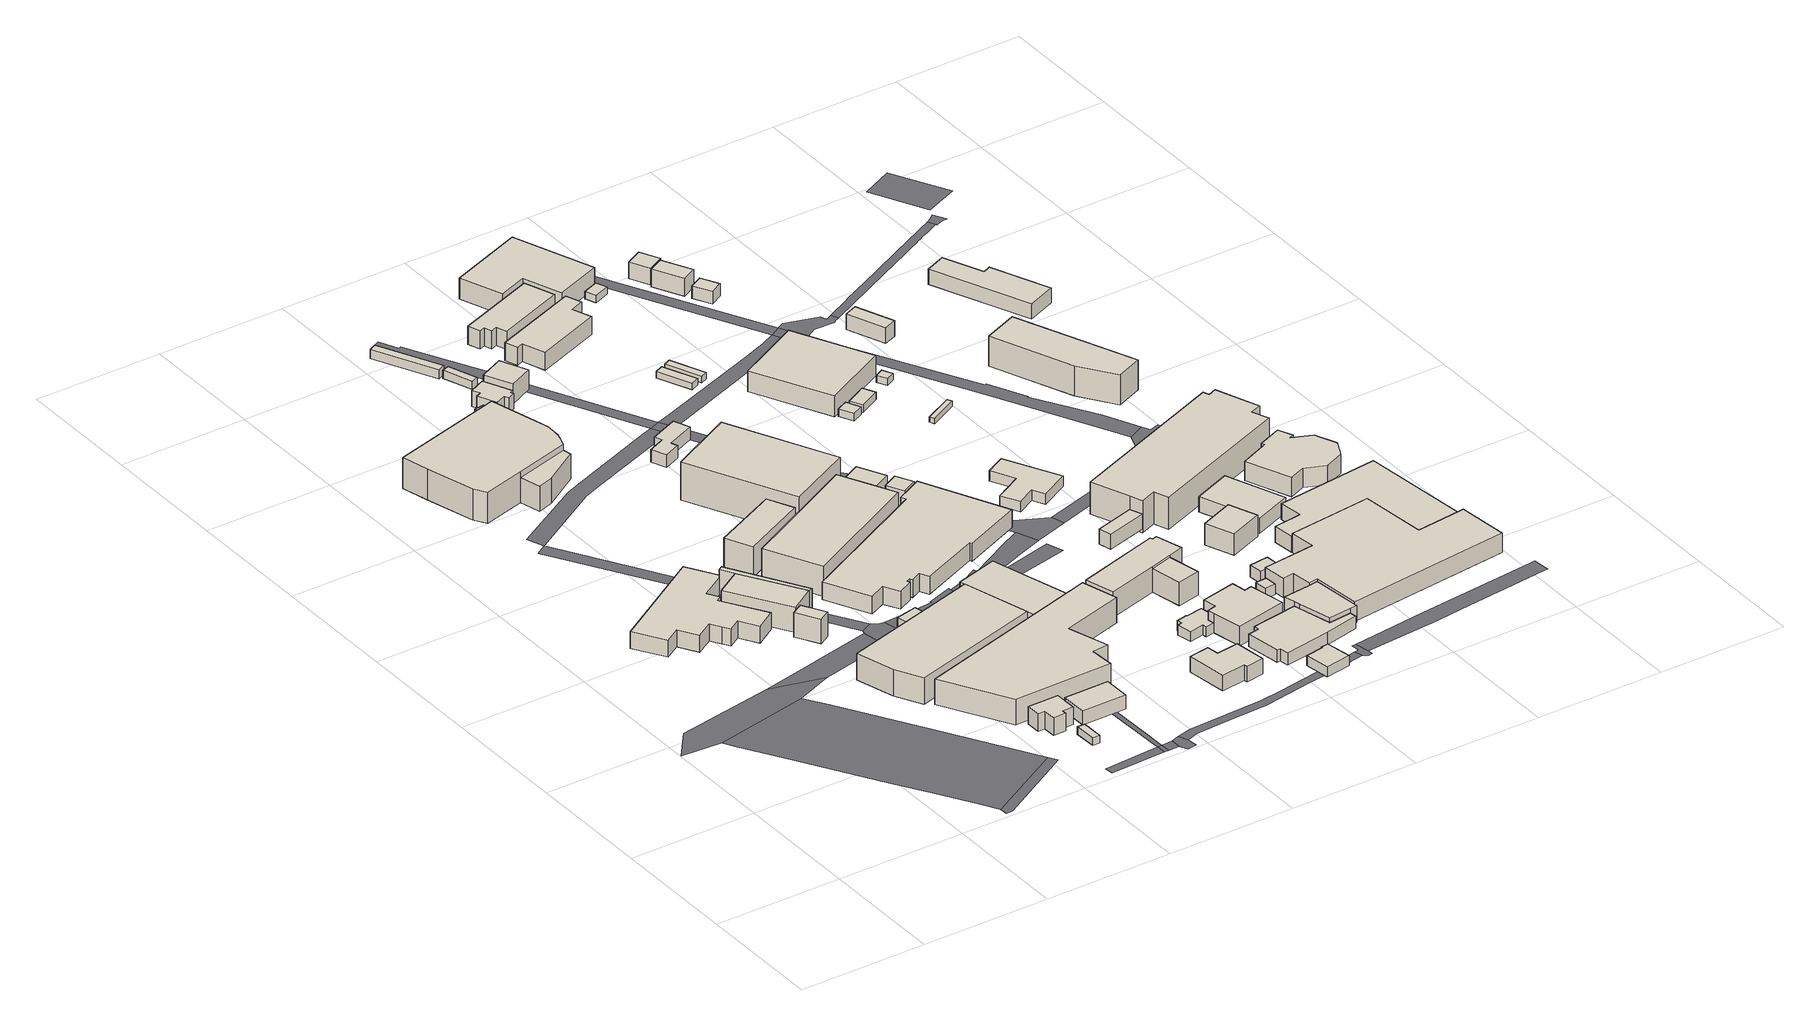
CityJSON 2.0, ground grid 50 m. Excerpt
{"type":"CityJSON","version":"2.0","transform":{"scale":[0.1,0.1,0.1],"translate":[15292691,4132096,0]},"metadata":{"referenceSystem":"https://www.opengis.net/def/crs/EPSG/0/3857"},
"CityObjects":{
"building1":{"type":"Building","attributes":{"measured_height":8.3,"year_of_construction":1961,"storeys_above_ground":1,"usage":"工場","river_flooding_risk":{"豊川水系豊川":{"depth":0.493,"duration":2.35,"adminType":"国","scale":"L2（想定最大規模）"}},"districts_and_zones_type":"準工業地域"},"geometry":[{"type":"Solid","lod":"1","boundaries":[[[[0,1,2,3,4,5,6,7,8,9,10,11,12,13,14,15]],[[0,15,16,17]],[[15,14,18,16]],[[14,13,19,18]],[[13,12,20,19]],[[12,11,21,20]],[[11,10,22,21]],[[10,9,23,22]],[[9,8,24,23]],[[8,7,25,24]],[[7,6,26,25]],[[6,5,27,26]],[[5,4,28,27]],[[4,3,29,28]],[[3,2,30,29]],[[2,1,31,30]],[[1,0,17,31]],[[17,16,18,19,20,21,22,23,24,25,26,27,28,29,30,31]]]]}]},
"building2":{"type":"Building","attributes":{"measured_height":10.2,"storeys_above_ground":1,"usage":"工場","districts_and_zones_type":"準工業地域"},"geometry":[{"type":"Solid","lod":"1","boundaries":[[[[32,33,34,35]],[[32,35,36,37]],[[35,34,38,36]],[[34,33,39,38]],[[33,32,37,39]],[[37,36,38,39]]]]}]},
"building3":{"type":"Building","attributes":{"measured_height":7.8,"year_of_construction":2007,"storeys_above_ground":2,"usage":"住宅","districts_and_zones_type":"準工業地域"},"geometry":[{"type":"Solid","lod":"1","boundaries":[[[[40,41,42,43,44,45,46,47]],[[40,47,48,49]],[[47,46,50,48]],[[46,45,51,50]],[[45,44,52,51]],[[44,43,53,52]],[[43,42,54,53]],[[42,41,55,54]],[[41,40,49,55]],[[49,48,50,51,52,53,54,55]]]]}]},
"building4":{"type":"Building","attributes":{"measured_height":10.3,"year_of_construction":1975,"storeys_above_ground":3,"usage":"工場","river_flooding_risk":{"豊川水系豊川":{"depth":0.535,"adminType":"国","scale":"L2（想定最大規模）"}},"districts_and_zones_type":"準工業地域"},"geometry":[{"type":"Solid","lod":"1","boundaries":[[[[56,57,58,59]],[[56,59,60,61]],[[59,58,62,60]],[[58,57,63,62]],[[57,56,61,63]],[[61,60,62,63]]]]}]},
"building5":{"type":"Building","attributes":{"measured_height":2.8,"storeys_above_ground":1,"usage":"住宅","districts_and_zones_type":"準工業地域"},"geometry":[{"type":"Solid","lod":"1","boundaries":[[[[64,65,66,67]],[[64,67,68,69]],[[67,66,70,68]],[[66,65,71,70]],[[65,64,69,71]],[[69,68,70,71]]]]}]},
"building6":{"type":"Building","attributes":{"measured_height":10.2,"river_flooding_risk":{"豊川水系豊川":{"depth":0.835,"duration":1.33,"adminType":"国","scale":"L2（想定最大規模）"}}},"geometry":[{"type":"Solid","lod":"1","boundaries":[[[[72,73,74,1,75]],[[72,75,76,77]],[[75,1,78,76]],[[1,74,79,78]],[[74,73,80,79]],[[73,72,77,80]],[[77,76,78,79,80]]]]}]},
"building7":{"type":"Building","attributes":{"measured_height":20.3,"year_of_construction":1986,"storeys_above_ground":4,"usage":"工場","river_flooding_risk":{"豊川水系豊川":{"depth":1.43,"duration":4.45,"adminType":"国","scale":"L2（想定最大規模）"}},"districts_and_zones_type":"準工業地域"},"geometry":[{"type":"Solid","lod":"1","boundaries":[[[[81,82,83,84,85,86,87,88,89,90,91,92]],[[81,92,93,94]],[[92,91,95,93]],[[91,90,96,95]],[[90,89,97,96]],[[89,88,98,97]],[[88,87,99,98]],[[87,86,100,99]],[[86,85,101,100]],[[85,84,102,101]],[[84,83,103,102]],[[83,82,104,103]],[[82,81,94,104]],[[94,93,95,96,97,98,99,100,101,102,103,104]]]]}]},
"building8":{"type":"Building","attributes":{"measured_height":10.6,"year_of_construction":1974,"storeys_above_ground":1,"usage":"工場","districts_and_zones_type":"準工業地域"},"geometry":[{"type":"Solid","lod":"1","boundaries":[[[[105,106,107,108,109]],[[105,109,110,111]],[[109,108,112,110]],[[108,107,113,112]],[[107,106,114,113]],[[106,105,111,114]],[[111,110,112,113,114]]]]}]},
"building9":{"type":"Building","attributes":{"measured_height":10.1,"storeys_above_ground":1,"usage":"工場","river_flooding_risk":{"豊川水系豊川":{"depth":1.52,"duration":4.45,"adminType":"国","scale":"L2（想定最大規模）"}},"districts_and_zones_type":"準工業地域"},"geometry":[{"type":"Solid","lod":"1","boundaries":[[[[115,116,117,118,119]],[[115,119,120,121]],[[119,118,122,120]],[[118,117,123,122]],[[117,116,124,123]],[[116,115,121,124]],[[121,120,122,123,124]]]]}]},
"building10":{"type":"Building","attributes":{"measured_height":7.3},"geometry":[{"type":"Solid","lod":"1","boundaries":[[[[125,126,127,128]],[[125,128,129,130]],[[128,127,131,129]],[[127,126,132,131]],[[126,125,130,132]],[[130,129,131,132]]]]}]},
"building11":{"type":"Building","attributes":{"measured_height":10.1,"year_of_construction":1974,"storeys_above_ground":1,"usage":"工場","districts_and_zones_type":"準工業地域"},"geometry":[{"type":"Solid","lod":"1","boundaries":[[[[133,134,135,136,137,138,139,140]],[[133,140,141,142]],[[140,139,143,141]],[[139,138,144,143]],[[138,137,145,144]],[[137,136,146,145]],[[136,135,147,146]],[[135,134,148,147]],[[134,133,142,148]],[[142,141,143,144,145,146,147,148]]]]}]},
"building12":{"type":"Building","attributes":{"measured_height":4.7,"storeys_above_ground":1,"usage":"工場","districts_and_zones_type":"準工業地域"},"geometry":[{"type":"Solid","lod":"1","boundaries":[[[[149,150,151,152]],[[149,152,153,154]],[[152,151,155,153]],[[151,150,156,155]],[[150,149,154,156]],[[154,153,155,156]]]]}]},
"building13":{"type":"Building","attributes":{"measured_height":12.9,"year_of_construction":1960,"storeys_above_ground":1,"usage":"工場","river_flooding_risk":{"豊川水系豊川":{"depth":1.03,"duration":2.51,"adminType":"国","scale":"L2（想定最大規模）"}},"districts_and_zones_type":"準工業地域"},"geometry":[{"type":"Solid","lod":"1","boundaries":[[[[157,158,159,160]],[[157,160,161,162]],[[160,159,163,161]],[[159,158,164,163]],[[158,157,162,164]],[[162,161,163,164]]]]}]},
"building14":{"type":"Building","attributes":{"measured_height":9.9,"storeys_above_ground":1,"usage":"工場","river_flooding_risk":{"豊川水系豊川":{"depth":1.45,"duration":4.76,"adminType":"国","scale":"L2（想定最大規模）"}},"districts_and_zones_type":"準工業地域"},"geometry":[{"type":"Solid","lod":"1","boundaries":[[[[165,81,92,166,167]],[[165,167,168,169]],[[167,166,170,168]],[[166,92,171,170]],[[92,81,172,171]],[[81,165,169,172]],[[169,168,170,171,172]]]]}]},
"building15":{"type":"Building","attributes":{"measured_height":13,"year_of_construction":1984,"storeys_above_ground":1,"usage":"工場","river_flooding_risk":{"豊川水系豊川":{"depth":0.855,"duration":2.37,"adminType":"国","scale":"L2（想定最大規模）"}},"districts_and_zones_type":"準工業地域"},"geometry":[{"type":"Solid","lod":"1","boundaries":[[[[173,174,175,176,177]],[[173,177,178,179]],[[177,176,180,178]],[[176,175,181,180]],[[175,174,182,181]],[[174,173,179,182]],[[179,178,180,181,182]]]]}]},
"building16":{"type":"Building","attributes":{"measured_height":7.1,"year_of_construction":1981,"storeys_above_ground":2,"usage":"住宅","river_flooding_risk":{"豊川水系豊川":{"depth":1.36,"duration":7.95,"adminType":"国","scale":"L2（想定最大規模）"}},"districts_and_zones_type":"準工業地域"},"geometry":[{"type":"Solid","lod":"1","boundaries":[[[[183,184,185,186,187,188,189,190,191,192]],[[183,192,193,194]],[[192,191,195,193]],[[191,190,196,195]],[[190,189,197,196]],[[189,188,198,197]],[[188,187,199,198]],[[187,186,200,199]],[[186,185,201,200]],[[185,184,202,201]],[[184,183,194,202]],[[194,193,195,196,197,198,199,200,201,202]]]]}]},
"building17":{"type":"Building","attributes":{"measured_height":9.7,"year_of_construction":1974,"storeys_above_ground":1,"usage":"工場","districts_and_zones_type":"準工業地域"},"geometry":[{"type":"Solid","lod":"1","boundaries":[[[[203,204,205,206]],[[203,206,207,208]],[[206,205,209,207]],[[205,204,210,209]],[[204,203,208,210]],[[208,207,209,210]]]]}]},
"building18":{"type":"Building","attributes":{"measured_height":3.7,"storeys_above_ground":1,"usage":"工場","river_flooding_risk":{"豊川水系豊川":{"depth":1.86,"duration":8.14,"adminType":"国","scale":"L2（想定最大規模）"}},"districts_and_zones_type":"準工業地域"},"geometry":[{"type":"Solid","lod":"1","boundaries":[[[[211,212,213,214]],[[211,214,215,216]],[[214,213,217,215]],[[213,212,218,217]],[[212,211,216,218]],[[216,215,217,218]]]]}]},
"building19":{"type":"Building","attributes":{"measured_height":3.3,"year_of_construction":1972,"storeys_above_ground":2,"usage":"工場","river_flooding_risk":{"豊川水系豊川":{"depth":1.56,"duration":7.95,"adminType":"国","scale":"L2（想定最大規模）"}},"districts_and_zones_type":"準工業地域"},"geometry":[{"type":"Solid","lod":"1","boundaries":[[[[219,220,221,222]],[[219,222,223,224]],[[222,221,225,223]],[[221,220,226,225]],[[220,219,224,226]],[[224,223,225,226]]]]}]},
"building20":{"type":"Building","attributes":{"measured_height":9.6,"year_of_construction":2001,"storeys_above_ground":3,"usage":"住宅","river_flooding_risk":{"豊川水系豊川":{"depth":1.26,"duration":4.68,"adminType":"国","scale":"L2（想定最大規模）"}},"districts_and_zones_type":"準工業地域"},"geometry":[{"type":"Solid","lod":"1","boundaries":[[[[227,228,229,230]],[[227,230,231,232]],[[230,229,233,231]],[[229,228,234,233]],[[228,227,232,234]],[[232,231,233,234]]]]}]},
"building21":{"type":"Building","attributes":{"measured_height":16.8,"year_of_construction":2004,"storeys_above_ground":2,"usage":"工場","river_flooding_risk":{"豊川水系豊川":{"depth":0.955,"duration":2.57,"adminType":"国","scale":"L2（想定最大規模）"}},"districts_and_zones_type":"準工業地域"},"geometry":[{"type":"Solid","lod":"1","boundaries":[[[[235,236,237,238]],[[235,238,239,240]],[[238,237,241,239]],[[237,236,242,241]],[[236,235,240,242]],[[240,239,241,242]]]]}]},
"building22":{"type":"Building","attributes":{"measured_height":9.9,"year_of_construction":1967,"storeys_above_ground":1,"usage":"工場","river_flooding_risk":{"豊川水系豊川":{"depth":0.638,"duration":1.57,"adminType":"国","scale":"L2（想定最大規模）"}},"districts_and_zones_type":"準工業地域"},"geometry":[{"type":"Solid","lod":"1","boundaries":[[[[243,244,245,246,247,248,249,250,251,252,253,254,255,256,257,258]],[[243,258,259,260]],[[258,257,261,259]],[[257,256,262,261]],[[256,255,263,262]],[[255,254,264,263]],[[254,253,265,264]],[[253,252,266,265]],[[252,251,267,266]],[[251,250,268,267]],[[250,249,269,268]],[[249,248,270,269]],[[248,247,271,270]],[[247,246,272,271]],[[246,245,273,272]],[[245,244,274,273]],[[244,243,260,274]],[[260,259,261,262,263,264,265,266,267,268,269,270,271,272,273,274]]]]}]},
"building23":{"type":"Building","attributes":{"measured_height":7},"geometry":[{"type":"Solid","lod":"1","boundaries":[[[[275,276,277,278,279,280,281,282]],[[275,282,283,284]],[[282,281,285,283]],[[281,280,286,285]],[[280,279,287,286]],[[279,278,288,287]],[[278,277,289,288]],[[277,276,290,289]],[[276,275,284,290]],[[284,283,285,286,287,288,289,290]]]]}]},
"building24":{"type":"Building","attributes":{"measured_height":6.1,"river_flooding_risk":{"豊川水系豊川":{"depth":1.75,"duration":4.24,"adminType":"国","scale":"L2（想定最大規模）"}}},"geometry":[{"type":"Solid","lod":"1","boundaries":[[[[291,292,293,294,295,296,297,298]],[[291,298,299,300]],[[298,297,301,299]],[[297,296,302,301]],[[296,295,303,302]],[[295,294,304,303]],[[294,293,305,304]],[[293,292,306,305]],[[292,291,300,306]],[[300,299,301,302,303,304,305,306]]]]}]},
"building25":{"type":"Building","attributes":{"measured_height":6},"geometry":[{"type":"Solid","lod":"1","boundaries":[[[[307,308,309,310,311,312,313,314,315,316,317,318,319]],[[307,319,320,321]],[[319,318,322,320]],[[318,317,323,322]],[[317,316,324,323]],[[316,315,325,324]],[[315,314,326,325]],[[314,313,327,326]],[[313,312,328,327]],[[312,311,329,328]],[[311,310,330,329]],[[310,309,331,330]],[[309,308,332,331]],[[308,307,321,332]],[[321,320,322,323,324,325,326,327,328,329,330,331,332]]]]}]},
"building26":{"type":"Building","attributes":{"measured_height":11.4,"storeys_above_ground":1,"usage":"工場","river_flooding_risk":{"豊川水系豊川":{"depth":1.06,"duration":3.34,"adminType":"国","scale":"L2（想定最大規模）"}},"districts_and_zones_type":"準工業地域"},"geometry":[{"type":"Solid","lod":"1","boundaries":[[[[333,334,335,336,337]],[[333,337,338,339]],[[337,336,340,338]],[[336,335,341,340]],[[335,334,342,341]],[[334,333,339,342]],[[339,338,340,341,342]]]]}]},
"building27":{"type":"Building","attributes":{"measured_height":10.1,"year_of_construction":1974,"storeys_above_ground":1,"usage":"工場","districts_and_zones_type":"準工業地域"},"geometry":[{"type":"Solid","lod":"1","boundaries":[[[[343,344,345,346,347,348,349,350]],[[343,350,351,352]],[[350,349,353,351]],[[349,348,354,353]],[[348,347,355,354]],[[347,346,356,355]],[[346,345,357,356]],[[345,344,358,357]],[[344,343,352,358]],[[352,351,353,354,355,356,357,358]]]]}]},
"building28":{"type":"Building","attributes":{"measured_height":7.1,"storeys_above_ground":2,"usage":"工場","river_flooding_risk":{"豊川水系豊川":{"depth":1.06,"duration":2.37,"adminType":"国","scale":"L2（想定最大規模）"}},"districts_and_zones_type":"準工業地域"},"geometry":[{"type":"Solid","lod":"1","boundaries":[[[[359,360,361,362,363,364]],[[359,364,365,366]],[[364,363,367,365]],[[363,362,368,367]],[[362,361,369,368]],[[361,360,370,369]],[[360,359,366,370]],[[366,365,367,368,369,370]]]]}]},
"building29":{"type":"Building","attributes":{"measured_height":4.7,"storeys_above_ground":1,"usage":"住宅","districts_and_zones_type":"近隣商業地域"},"geometry":[{"type":"Solid","lod":"1","boundaries":[[[[371,372,373,374,375,376]],[[371,376,377,378]],[[376,375,379,377]],[[375,374,380,379]],[[374,373,381,380]],[[373,372,382,381]],[[372,371,378,382]],[[378,377,379,380,381,382]]]]}]},
"building30":{"type":"Building","attributes":{"measured_height":7.2,"river_flooding_risk":{"豊川水系豊川":{"depth":1.47,"duration":4.25,"adminType":"国","scale":"L2（想定最大規模）"}}},"geometry":[{"type":"Solid","lod":"1","boundaries":[[[[383,384,385,386,387,388,389,390]],[[383,390,391,392]],[[390,389,393,391]],[[389,388,394,393]],[[388,387,395,394]],[[387,386,396,395]],[[386,385,397,396]],[[385,384,398,397]],[[384,383,392,398]],[[392,391,393,394,395,396,397,398]]]]}]},
"building31":{"type":"Building","attributes":{"measured_height":8,"year_of_construction":1963,"storeys_above_ground":2,"usage":"工場","districts_and_zones_type":"準工業地域"},"geometry":[{"type":"Solid","lod":"1","boundaries":[[[[399,400,401,402,310,309,308,307,403]],[[399,403,404,405]],[[403,307,406,404]],[[307,308,407,406]],[[308,309,408,407]],[[309,310,409,408]],[[310,402,410,409]],[[402,401,411,410]],[[401,400,412,411]],[[400,399,405,412]],[[405,404,406,407,408,409,410,411,412]]]]}]},
"building32":{"type":"Building","attributes":{"measured_height":8.2,"year_of_construction":2002,"storeys_above_ground":2,"usage":"共同住宅","river_flooding_risk":{"豊川水系豊川":{"depth":1.51,"duration":4.67,"adminType":"国","scale":"L2（想定最大規模）"}},"districts_and_zones_type":"準工業地域"},"geometry":[{"type":"Solid","lod":"1","boundaries":[[[[413,414,415,416,417,418,419,420]],[[413,420,421,422]],[[420,419,423,421]],[[419,418,424,423]],[[418,417,425,424]],[[417,416,426,425]],[[416,415,427,426]],[[415,414,428,427]],[[414,413,422,428]],[[422,421,423,424,425,426,427,428]]]]}]},
"building33":{"type":"Building","attributes":{"measured_height":9.9,"year_of_construction":1966,"storeys_above_ground":1,"usage":"工場","districts_and_zones_type":"準工業地域"},"geometry":[{"type":"Solid","lod":"1","boundaries":[[[[429,430,431,432]],[[429,432,433,434]],[[432,431,435,433]],[[431,430,436,435]],[[430,429,434,436]],[[434,433,435,436]]]]}]},
"building34":{"type":"Building","attributes":{"measured_height":6.5,"year_of_construction":1963,"storeys_above_ground":1,"usage":"工場","districts_and_zones_type":"準工業地域"},"geometry":[{"type":"Solid","lod":"1","boundaries":[[[[437,438,439,440,441,442,443,444,445,446,447,448]],[[437,448,449,450]],[[448,447,451,449]],[[447,446,452,451]],[[446,445,453,452]],[[445,444,454,453]],[[444,443,455,454]],[[443,442,456,455]],[[442,441,457,456]],[[441,440,458,457]],[[440,439,459,458]],[[439,438,460,459]],[[438,437,450,460]],[[450,449,451,452,453,454,455,456,457,458,459,460]]]]}]},
"building35":{"type":"Building","attributes":{"measured_height":2.6,"river_flooding_risk":{"豊川水系豊川":{"depth":1.46,"duration":4.92,"adminType":"国","scale":"L2（想定最大規模）"}}},"geometry":[{"type":"Solid","lod":"1","boundaries":[[[[461,462,463,464]],[[461,464,465,466]],[[464,463,467,465]],[[463,462,468,467]],[[462,461,466,468]],[[466,465,467,468]]]]}]},
"building36":{"type":"Building","attributes":{"measured_height":2.7,"river_flooding_risk":{"豊川水系豊川":{"depth":1.66,"duration":4.98,"adminType":"国","scale":"L2（想定最大規模）"}}},"geometry":[{"type":"Solid","lod":"1","boundaries":[[[[469,470,471,472]],[[469,472,473,474]],[[472,471,475,473]],[[471,470,476,475]],[[470,469,474,476]],[[474,473,475,476]]]]}]},
"building37":{"type":"Building","attributes":{"measured_height":7.1,"storeys_above_ground":1,"usage":"工場","districts_and_zones_type":"準工業地域"},"geometry":[{"type":"Solid","lod":"1","boundaries":[[[[477,478,479,480]],[[477,480,481,482]],[[480,479,483,481]],[[479,478,484,483]],[[478,477,482,484]],[[482,481,483,484]]]]}]},
"building38":{"type":"Building","attributes":{"measured_height":4.5,"year_of_construction":1971,"storeys_above_ground":1,"usage":"工場","districts_and_zones_type":"準工業地域"},"geometry":[{"type":"Solid","lod":"1","boundaries":[[[[485,486,487,488]],[[485,488,489,490]],[[488,487,491,489]],[[487,486,492,491]],[[486,485,490,492]],[[490,489,491,492]]]]}]},
"building39":{"type":"Building","attributes":{"measured_height":7.9,"storeys_above_ground":1,"usage":"工場","districts_and_zones_type":"準工業地域"},"geometry":[{"type":"Solid","lod":"1","boundaries":[[[[493,494,439,438,437,448,495,496,497]],[[493,497,498,499]],[[497,496,500,498]],[[496,495,501,500]],[[495,448,502,501]],[[448,437,503,502]],[[437,438,504,503]],[[438,439,505,504]],[[439,494,506,505]],[[494,493,499,506]],[[499,498,500,501,502,503,504,505,506]]]]}]},
"building40":{"type":"Building","attributes":{"measured_height":8.9,"year_of_construction":2010,"storeys_above_ground":2,"usage":"工場","river_flooding_risk":{"豊川水系豊川":{"depth":1.71,"duration":4.67,"adminType":"国","scale":"L2（想定最大規模）"}},"districts_and_zones_type":"準工業地域"},"geometry":[{"type":"Solid","lod":"1","boundaries":[[[[507,508,509,510,511,512]],[[507,512,513,514]],[[512,511,515,513]],[[511,510,516,515]],[[510,509,517,516]],[[509,508,518,517]],[[508,507,514,518]],[[514,513,515,516,517,518]]]]}]},
"building41":{"type":"Building","attributes":{"measured_height":3.1,"storeys_above_ground":1,"usage":"業務施設","river_flooding_risk":{"豊川水系豊川":{"depth":0.856,"duration":2.91,"adminType":"国","scale":"L2（想定最大規模）"}},"districts_and_zones_type":"準工業地域"},"geometry":[{"type":"Solid","lod":"1","boundaries":[[[[519,520,521,522]],[[519,522,523,524]],[[522,521,525,523]],[[521,520,526,525]],[[520,519,524,526]],[[524,523,525,526]]]]}]},
"building42":{"type":"Building","attributes":{"measured_height":7.4,"storeys_above_ground":1,"usage":"工場","districts_and_zones_type":"準工業地域"},"geometry":[{"type":"Solid","lod":"1","boundaries":[[[[527,528,529,530]],[[527,530,531,532]],[[530,529,533,531]],[[529,528,534,533]],[[528,527,532,534]],[[532,531,533,534]]]]}]},
"building43":{"type":"Building","attributes":{"measured_height":4.7,"river_flooding_risk":{"豊川水系豊川":{"depth":0.756,"duration":2.55,"adminType":"国","scale":"L2（想定最大規模）"}}},"geometry":[{"type":"Solid","lod":"1","boundaries":[[[[535,536,537,538,539,540,541,542]],[[535,542,543,544]],[[542,541,545,543]],[[541,540,546,545]],[[540,539,547,546]],[[539,538,548,547]],[[538,537,549,548]],[[537,536,550,549]],[[536,535,544,550]],[[544,543,545,546,547,548,549,550]]]]}]},
"building44":{"type":"Building","attributes":{"measured_height":2.9,"year_of_construction":1993,"storeys_above_ground":1,"usage":"業務施設","river_flooding_risk":{"豊川水系豊川":{"depth":1.61,"duration":4.86,"adminType":"国","scale":"L2（想定最大規模）"}},"districts_and_zones_type":"準工業地域"},"geometry":[{"type":"Solid","lod":"1","boundaries":[[[[551,552,553,554]],[[551,554,555,556]],[[554,553,557,555]],[[553,552,558,557]],[[552,551,556,558]],[[556,555,557,558]]]]}]},
"building45":{"type":"Building","attributes":{"measured_height":9.9,"year_of_construction":2009,"storeys_above_ground":2,"usage":"業務施設","river_flooding_risk":{"豊川水系豊川":{"depth":0.857,"duration":2.73,"adminType":"国","scale":"L2（想定最大規模）"}},"districts_and_zones_type":"準工業地域"},"geometry":[{"type":"Solid","lod":"1","boundaries":[[[[559,560,561,562]],[[559,562,563,564]],[[562,561,565,563]],[[561,560,566,565]],[[560,559,564,566]],[[564,563,565,566]]]]}]},
"building46":{"type":"Building","attributes":{"measured_height":3,"year_of_construction":1996,"storeys_above_ground":1,"usage":"業務施設","river_flooding_risk":{"豊川水系豊川":{"depth":0.756,"duration":2.19,"adminType":"国","scale":"L2（想定最大規模）"}},"districts_and_zones_type":"準工業地域"},"geometry":[{"type":"Solid","lod":"1","boundaries":[[[[567,568,569,570]],[[567,570,571,572]],[[570,569,573,571]],[[569,568,574,573]],[[568,567,572,574]],[[572,571,573,574]]]]}]},
"building47":{"type":"Building","attributes":{"measured_height":8.9,"year_of_construction":1974,"storeys_above_ground":1,"usage":"工場","districts_and_zones_type":"準工業地域"},"geometry":[{"type":"Solid","lod":"1","boundaries":[[[[575,576,577,578]],[[575,578,579,580]],[[578,577,581,579]],[[577,576,582,581]],[[576,575,580,582]],[[580,579,581,582]]]]}]},
"building48":{"type":"Building","attributes":{"measured_height":2.1,"river_flooding_risk":{"豊川水系豊川":{"depth":0.556,"duration":2.63,"adminType":"国","scale":"L2（想定最大規模）"}}},"geometry":[{"type":"Solid","lod":"1","boundaries":[[[[583,584,585,586]],[[583,586,587,588]],[[586,585,589,587]],[[585,584,590,589]],[[584,583,588,590]],[[588,587,589,590]]]]}]},
"building49":{"type":"Building","attributes":{"measured_height":2.8,"river_flooding_risk":{"豊川水系豊川":{"depth":0.856,"duration":2.19,"adminType":"国","scale":"L2（想定最大規模）"}}},"geometry":[{"type":"Solid","lod":"1","boundaries":[[[[591,592,593,594]],[[591,594,595,596]],[[594,593,597,595]],[[593,592,598,597]],[[592,591,596,598]],[[596,595,597,598]]]]}]},
"building50":{"type":"Building","attributes":{"measured_height":6.6,"storeys_above_ground":1,"usage":"業務施設","river_flooding_risk":{"豊川水系豊川":{"depth":1.71,"duration":4.86,"adminType":"国","scale":"L2（想定最大規模）"}},"districts_and_zones_type":"準工業地域"},"geometry":[{"type":"Solid","lod":"1","boundaries":[[[[599,600,601,602,603]],[[599,603,604,605]],[[603,602,606,604]],[[602,601,607,606]],[[601,600,608,607]],[[600,599,605,608]],[[605,604,606,607,608]]]]}]},
"building51":{"type":"Building","attributes":{"measured_height":22.4,"year_of_construction":2011,"storeys_above_ground":1,"usage":"工場","districts_and_zones_type":"準工業地域"},"geometry":[{"type":"Solid","lod":"1","boundaries":[[[[609,610,611,612]],[[609,612,613,614]],[[612,611,615,613]],[[611,610,616,615]],[[610,609,614,616]],[[614,613,615,616]]]]}]},
"building52":{"type":"Building","attributes":{"measured_height":7.6,"year_of_construction":1979,"storeys_above_ground":2,"usage":"住宅","river_flooding_risk":{"豊川水系豊川":{"depth":2.06,"duration":4.93,"adminType":"国","scale":"L2（想定最大規模）"}},"districts_and_zones_type":"準工業地域"},"geometry":[{"type":"Solid","lod":"1","boundaries":[[[[617,618,619,620]],[[617,620,621,622]],[[620,619,623,621]],[[619,618,624,623]],[[618,617,622,624]],[[622,621,623,624]]]]}]},
"building53":{"type":"Building","attributes":{"measured_height":5.4,"year_of_construction":1972,"storeys_above_ground":2,"usage":"住宅","river_flooding_risk":{"豊川水系豊川":{"depth":2.06,"duration":4.93,"adminType":"国","scale":"L2（想定最大規模）"}},"districts_and_zones_type":"準工業地域"},"geometry":[{"type":"Solid","lod":"1","boundaries":[[[[625,626,627,628]],[[625,628,629,630]],[[628,627,631,629]],[[627,626,632,631]],[[626,625,630,632]],[[630,629,631,632]]]]}]},
"building54":{"type":"Building","attributes":{"measured_height":12.8,"year_of_construction":1963,"storeys_above_ground":2,"usage":"工場","districts_and_zones_type":"準工業地域"},"geometry":[{"type":"Solid","lod":"1","boundaries":[[[[633,634,635,636,493,497,496,637,638,639,640,641,642]],[[633,642,643,644]],[[642,641,645,643]],[[641,640,646,645]],[[640,639,647,646]],[[639,638,648,647]],[[638,637,649,648]],[[637,496,650,649]],[[496,497,651,650]],[[497,493,652,651]],[[493,636,653,652]],[[636,635,654,653]],[[635,634,655,654]],[[634,633,644,655]],[[644,643,645,646,647,648,649,650,651,652,653,654,655]]]]}]},
"building55":{"type":"Building","attributes":{"measured_height":19.5,"year_of_construction":1963,"storeys_above_ground":2,"usage":"工場","districts_and_zones_type":"準工業地域"},"geometry":[{"type":"Solid","lod":"1","boundaries":[[[[656,657,658,659,660,661,662,663,664,665,666]],[[656,666,667,668]],[[666,665,669,667]],[[665,664,670,669]],[[664,663,671,670]],[[663,662,672,671]],[[662,661,673,672]],[[661,660,674,673]],[[660,659,675,674]],[[659,658,676,675]],[[658,657,677,676]],[[657,656,668,677]],[[668,667,669,670,671,672,673,674,675,676,677]]]]}]},
"building56":{"type":"Building","attributes":{"measured_height":7.2,"storeys_above_ground":1,"usage":"工場","districts_and_zones_type":"準工業地域"},"geometry":[{"type":"Solid","lod":"1","boundaries":[[[[678,679,680,681,682,683,684,685,686]],[[678,686,687,688]],[[686,685,689,687]],[[685,684,690,689]],[[684,683,691,690]],[[683,682,692,691]],[[682,681,693,692]],[[681,680,694,693]],[[680,679,695,694]],[[679,678,688,695]],[[688,687,689,690,691,692,693,694,695]]]]}]},
"building57":{"type":"Building","attributes":{"measured_height":8.4,"year_of_construction":2005,"storeys_above_ground":1,"usage":"運輸倉庫施設","river_flooding_risk":{"豊川水系豊川":{"depth":1.06,"adminType":"国","scale":"L2（想定最大規模）"}},"districts_and_zones_type":"準工業地域"},"geometry":[{"type":"Solid","lod":"1","boundaries":[[[[696,697,698,699]],[[696,699,700,701]],[[699,698,702,700]],[[698,697,703,702]],[[697,696,701,703]],[[701,700,702,703]]]]}]},
"building58":{"type":"Building","attributes":{"measured_height":11.8,"year_of_construction":2011,"storeys_above_ground":3,"usage":"工場","districts_and_zones_type":"準工業地域"},"geometry":[{"type":"Solid","lod":"1","boundaries":[[[[704,705,706,707,708,709,710,711,712,713,714,715]],[[704,715,716,717]],[[715,714,718,716]],[[714,713,719,718]],[[713,712,720,719]],[[712,711,721,720]],[[711,710,722,721]],[[710,709,723,722]],[[709,708,724,723]],[[708,707,725,724]],[[707,706,726,725]],[[706,705,727,726]],[[705,704,717,727]],[[717,716,718,719,720,721,722,723,724,725,726,727]]]]}]},
"building59":{"type":"Building","attributes":{"measured_height":13.2,"year_of_construction":1980,"storeys_above_ground":2,"usage":"運輸倉庫施設","river_flooding_risk":{"豊川水系豊川":{"depth":1.16,"duration":2.63,"adminType":"国","scale":"L2（想定最大規模）"}},"districts_and_zones_type":"準工業地域"},"geometry":[{"type":"Solid","lod":"1","boundaries":[[[[728,729,730,731,732]],[[728,732,733,734]],[[732,731,735,733]],[[731,730,736,735]],[[730,729,737,736]],[[729,728,734,737]],[[734,733,735,736,737]]]]}]},
"building60":{"type":"Building","attributes":{"measured_height":6.5,"year_of_construction":1964,"storeys_above_ground":1,"usage":"運輸倉庫施設","districts_and_zones_type":"準工業地域"},"geometry":[{"type":"Solid","lod":"1","boundaries":[[[[738,739,740,741,742,743]],[[738,743,744,745]],[[743,742,746,744]],[[742,741,747,746]],[[741,740,748,747]],[[740,739,749,748]],[[739,738,745,749]],[[745,744,746,747,748,749]]]]}]},
"road1":{"type":"Road","geometry":[{"type":"MultiSurface","lod":"1","boundaries":[[[750,751,752,753,754,755]]]}]},
"road2":{"type":"Road","geometry":[{"type":"MultiSurface","lod":"1","boundaries":[[[756,755,754,757,758,759,760,761,762,763,764]]]}]},
"road3":{"type":"Road","geometry":[{"type":"MultiSurface","lod":"1","boundaries":[[[765,763,762,766,767]]]}]},
"road4":{"type":"Road","geometry":[{"type":"MultiSurface","lod":"1","boundaries":[[[768,769,770,771,751,750]]]}]},
"road5":{"type":"Road","geometry":[{"type":"MultiSurface","lod":"1","boundaries":[[[772,773,774,775,776,777,778,779,780,781,782]]]}]},
"road6":{"type":"Road","geometry":[{"type":"MultiSurface","lod":"1","boundaries":[[[783,784,785,786]]]}]},
"road7":{"type":"Road","geometry":[{"type":"MultiSurface","lod":"1","boundaries":[[[787,779,778,788,769,768,789,790,791,792,793]]]}]},
"road8":{"type":"Road","geometry":[{"type":"MultiSurface","lod":"1","boundaries":[[[794,795,784,783]]]}]},
"road9":{"type":"Road","geometry":[{"type":"MultiSurface","lod":"1","boundaries":[[[796,797,795,794]]]}]},
"road10":{"type":"Road","geometry":[{"type":"MultiSurface","lod":"1","boundaries":[[[798,799,800,784,795]]]}]},
"road11":{"type":"Road","geometry":[{"type":"MultiSurface","lod":"1","boundaries":[[[801,802,797,796,803,804]]]}]},
"road12":{"type":"Road","geometry":[{"type":"MultiSurface","lod":"1","boundaries":[[[805,806,807,808,809,810,773,811,812,813]]]}]},
"road13":{"type":"Road","geometry":[{"type":"MultiSurface","lod":"1","boundaries":[[[814,815,816,817,818,819,791,790,820,821,822,823,824]]]}]},
"road14":{"type":"Road","geometry":[{"type":"MultiSurface","lod":"1","boundaries":[[[825,826,827,814,824,828,829,830]]]}]},
"road15":{"type":"Road","geometry":[{"type":"MultiSurface","lod":"1","boundaries":[[[831,832,833,834,835,836,806,837,838,839,840,841]]]}]},
"road16":{"type":"Road","geometry":[{"type":"MultiSurface","lod":"1","boundaries":[[[842,843,844,845,846,847,848,802,801,849,850,851,852,853]]]}]},
"road17":{"type":"Road","geometry":[{"type":"MultiSurface","lod":"1","boundaries":[[[854,837,806,805]]]}]},
"road18":{"type":"Road","geometry":[{"type":"MultiSurface","lod":"1","boundaries":[[[855,856,830,829]]]}]},
"road19":{"type":"Road","geometry":[{"type":"MultiSurface","lod":"1","boundaries":[[[857,858,859,825,830,860]]]}]},
"road20":{"type":"Road","geometry":[{"type":"MultiSurface","lod":"1","boundaries":[[[861,854,805,862,863,864,865,866,867,868,869,870,871]]]}]},
"road21":{"type":"Road","geometry":[{"type":"MultiSurface","lod":"1","boundaries":[[[872,867,866,858,857,873]]]}]},
"road22":{"type":"Road","geometry":[{"type":"MultiSurface","lod":"1","boundaries":[[[874,875,876,877,878,837,854,879,880,881]]]}]},
"road23":{"type":"Road","geometry":[{"type":"MultiSurface","lod":"1","boundaries":[[[882,883,884,885,843,842,886,887]]]}]},
"road24":{"type":"Road","geometry":[{"type":"MultiSurface","lod":"1","boundaries":[[[888,889,890,891,875,892]]]}]},
"road25":{"type":"Road","geometry":[{"type":"MultiSurface","lod":"1","boundaries":[[[893,894,872,873]]]}]},
"road26":{"type":"Road","geometry":[{"type":"MultiSurface","lod":"1","boundaries":[[[895,892,875,874]]]}]},
"road27":{"type":"Road","geometry":[{"type":"MultiSurface","lod":"1","boundaries":[[[896,897,898,899,900,883,882,901,902,903,904,905,906]]]}]},
"road28":{"type":"Road","geometry":[{"type":"MultiSurface","lod":"1","boundaries":[[[907,908,892,895,909,910,911,912,913,914,915]]]}]},
"road29":{"type":"Road","geometry":[{"type":"MultiSurface","lod":"1","boundaries":[[[895,874,916,917,918,919,920,921,922,923,924,925,926]]]}]},
"road30":{"type":"Road","geometry":[{"type":"MultiSurface","lod":"1","boundaries":[[[927,921,920,894,893,928,929,930,931,932,933,934,935,936,937,938]]]}]},
"road31":{"type":"Road","geometry":[{"type":"MultiSurface","lod":"1","boundaries":[[[939,940,941,942,943,944,945,946,947,948,949,950,951,952,913,912,953,954,955,956,957,958,959,960,961,962,963,964,965]]]}]},
"road32":{"type":"Road","geometry":[{"type":"MultiSurface","lod":"1","boundaries":[[[939,966,967,968,969,970,971,972,940]]]}]},
"road33":{"type":"Road","geometry":[{"type":"MultiSurface","lod":"1","boundaries":[[[973,974,975,976,977]]]}]}
},
"vertices":[
[676,1671,24],[662,1662,24],[571,1606,24],[598,1562,24],[578,1549,24],[681,1384,24],[602,1334,24],[559,1403,24],[513,1374,24],[494,1404,24],[470,1443,24],[404,1402,24],[360,1474,24],[299,1437,24],[226,1554,24],[603,1789,24],[603,1789,91],[676,1671,91],[226,1554,91],[299,1437,91],[360,1474,91],[404,1402,91],[470,1443,91],[494,1404,91],[513,1374,91],[559,1403,91],[602,1334,91],[681,1384,91],[578,1549,91],[598,1562,91],[571,1606,91],[662,1662,91],
[802,1225,36],[758,1199,36],[706,1286,36],[751,1312,36],[751,1312,133],[802,1225,133],[706,1286,133],[758,1199,133],
[1119,239,85],[1075,238,85],[1076,221,85],[1026,220,85],[1025,270,85],[998,270,85],[997,327,85],[1118,328,85],[1118,328,155],[1119,239,155],[997,327,155],[998,270,155],[1025,270,155],[1026,220,155],[1076,221,155],[1075,238,155],
[835,1381,26],[736,1318,26],[592,1548,26],[692,1610,26],[692,1610,125],[835,1381,125],[592,1548,125],[736,1318,125],
[1128,95,84],[1099,95,84],[1097,182,84],[1126,182,84],[1126,182,114],[1128,95,114],[1097,182,114],[1099,95,114],
[850,1387,24],[835,1381,24],[692,1610,24],[679,1672,24],[679,1672,124],[850,1387,124],[662,1662,124],[692,1610,124],[835,1381,124],
[665,2783,18],[686,2706,18],[686,2675,18],[684,2644,18],[676,2614,18],[665,2583,18],[447,2523,18],[285,2479,18],[255,2525,18],[203,2715,18],[175,2821,18],[622,2943,18],[622,2943,140],[665,2783,140],[175,2821,140],[203,2715,140],[255,2525,140],[285,2479,140],[447,2523,140],[665,2583,140],[676,2614,140],[684,2644,140],[686,2675,140],[686,2706,140],
[1307,781,80],[785,634,80],[730,736,80],[687,889,80],[1234,1042,80],[1234,1042,184],[1307,781,184],[687,889,184],[730,736,184],[785,634,184],
[670,2547,19],[529,2458,19],[469,2440,19],[447,2523,19],[665,2583,19],[665,2583,118],[670,2547,118],[447,2523,118],[469,2440,118],[529,2458,118],
[1319,219,85],[1144,218,85],[1143,322,85],[1318,323,85],[1318,323,141],[1319,219,141],[1143,322,141],[1144,218,141],
[1602,682,84],[1359,612,84],[1409,454,84],[1344,446,84],[1350,353,84],[959,347,84],[809,607,84],[1561,823,84],[1561,823,185],[1602,682,185],[809,607,185],[959,347,185],[1350,353,185],[1344,446,185],[1409,454,185],[1359,612,185],
[1119,1078,41],[1035,1059,41],[1019,1129,41],[1104,1148,41],[1104,1148,82],[1119,1078,82],[1019,1129,82],[1035,1059,82],
[1075,1811,23],[819,1689,23],[771,1791,23],[1027,1912,23],[1027,1912,143],[1075,1811,143],[771,1791,143],[819,1689,143],
[678,2785,18],[610,3025,18],[647,3029,18],[647,3029,70],[678,2785,70],[610,3025,70],[622,2943,70],[665,2783,70],
[1358,1800,25],[1413,1693,25],[943,1452,25],[836,1662,25],[1306,1903,25],[1306,1903,144],[1358,1800,144],[836,1662,144],[943,1452,144],[1413,1693,144],
[773,3037,17],[760,3031,17],[766,3020,17],[737,3006,17],[729,3023,17],[687,3003,17],[654,3076,17],[673,3085,17],[659,3114,17],[723,3144,17],[723,3144,79],[773,3037,79],[659,3114,79],[673,3085,79],[654,3076,79],[687,3003,79],[729,3023,79],[737,3006,79],[766,3020,79],[760,3031,79],
[1501,819,67],[1334,771,67],[1245,1088,67],[1411,1135,67],[1411,1135,163],[1501,819,163],[1245,1088,163],[1334,771,163],
[702,3339,11],[673,3324,11],[555,3561,11],[584,3576,11],[584,3576,47],[702,3339,47],[555,3561,47],[673,3324,47],
[748,3209,18],[720,3199,18],[679,3312,18],[707,3322,18],[707,3322,50],[748,3209,50],[679,3312,50],[720,3199,50],
[875,3089,19],[781,3045,19],[732,3150,19],[826,3194,19],[826,3194,97],[875,3089,97],[732,3150,97],[781,3045,97],
[1351,1945,24],[1096,1818,24],[894,2224,24],[1149,2352,24],[1149,2352,174],[1351,1945,174],[894,2224,174],[1096,1818,174],
[1708,1450,25],[1477,1351,25],[1473,1360,25],[1242,1262,25],[1224,1297,25],[1183,1277,25],[1180,1288,25],[1165,1282,25],[1169,1270,25],[1110,1242,25],[1077,1300,25],[1014,1270,25],[928,1440,25],[1455,1706,25],[1445,1726,25],[1549,1778,25],[1549,1778,95],[1708,1450,95],[1445,1726,95],[1455,1706,95],[928,1440,95],[1014,1270,95],[1077,1300,95],[1110,1242,95],[1169,1270,95],[1165,1282,95],[1180,1288,95],[1183,1277,95],[1224,1297,95],[1242,1262,95],[1473,1360,95],[1477,1351,95],
[1715,251,85],[1803,263,85],[1821,137,85],[1750,126,85],[1747,141,85],[1651,127,85],[1628,287,85],[1709,299,85],[1709,299,147],[1715,251,147],[1628,287,147],[1651,127,147],[1747,141,147],[1750,126,147],[1821,137,147],[1803,263,147],
[1140,2522,20],[1029,2475,20],[1039,2450,20],[975,2423,20],[951,2481,20],[1016,2509,20],[1004,2538,20],[1114,2585,20],[1114,2585,70],[1140,2522,70],[1004,2538,70],[1016,2509,70],[951,2481,70],[975,2423,70],[1039,2450,70],[1029,2475,70],
[1852,531,86],[1863,477,86],[1827,469,86],[1833,443,86],[1798,436,86],[1794,453,86],[1737,441,86],[1725,500,86],[1744,505,86],[1740,524,86],[1782,533,86],[1783,531,86],[1850,542,86],[1850,542,125],[1852,531,125],[1783,531,125],[1782,533,125],[1740,524,125],[1744,505,125],[1725,500,125],[1737,441,125],[1794,453,125],[1798,436,125],[1833,443,125],[1827,469,125],[1863,477,125],
[1490,1868,23],[1358,1800,23],[1306,1903,23],[1305,1905,23],[1436,1973,23],[1436,1973,92],[1490,1868,92],[1305,1905,92],[1306,1903,92],[1358,1800,92],
[1909,913,85],[1928,919,85],[1958,813,85],[1897,796,85],[1808,770,85],[1611,713,85],[1578,828,85],[1906,924,85],[1906,924,186],[1909,913,186],[1578,828,186],[1611,713,186],[1808,770,186],[1897,796,186],[1958,813,186],[1928,919,186],
[1517,1835,24],[1542,1787,24],[1482,1756,24],[1449,1821,24],[1477,1835,24],[1508,1852,24],[1508,1852,92],[1517,1835,92],[1477,1835,92],[1449,1821,92],[1482,1756,92],[1542,1787,92],
[2089,17,85],[1988,1,85],[1973,98,85],[2043,109,85],[2042,114,85],[2072,118,85],[2072,118,125],[2089,17,125],[2042,114,125],[2043,109,125],[1973,98,125],[1988,1,125],
[1269,3347,19],[1217,3327,19],[1244,3253,19],[989,3157,19],[956,3245,19],[930,3235,19],[912,3284,19],[1246,3409,19],[1246,3409,90],[1269,3347,90],[912,3284,90],[930,3235,90],[956,3245,90],[989,3157,90],[1244,3253,90],[1217,3327,90],
[2001,503,86],[2031,510,86],[2061,369,86],[1857,326,86],[1990,560,86],[1990,560,163],[2001,503,163],[1852,531,163],[1863,477,163],[1827,469,163],[1833,443,163],[1857,326,163],[2061,369,163],[2031,510,163],
[1220,3436,19],[956,3338,19],[941,3378,19],[917,3369,19],[907,3398,19],[885,3390,19],[868,3438,19],[1177,3553,19],[1177,3553,91],[1220,3436,91],[868,3438,91],[885,3390,91],[907,3398,91],[917,3369,91],[941,3378,91],[956,3338,91],
[1924,667,86],[1834,648,86],[1808,770,86],[1897,796,86],[1897,796,179],[1924,667,179],[1808,770,179],[1834,648,179],
[2113,345,84],[2146,213,84],[2236,223,84],[2240,198,84],[2104,167,84],[1922,138,84],[1916,173,84],[1903,171,84],[1881,308,84],[1926,315,84],[1923,337,84],[2107,366,84],[2107,366,133],[2113,345,133],[1923,337,133],[1926,315,133],[1881,308,133],[1903,171,133],[1916,173,133],[1922,138,133],[2104,167,133],[2240,198,133],[2236,223,133],[2146,213,133],
[1356,2791,19],[1324,2776,19],[1267,2906,19],[1299,2920,19],[1299,2920,45],[1356,2791,45],[1267,2906,45],[1324,2776,45],
[1401,2806,19],[1375,2794,19],[1316,2927,19],[1343,2939,19],[1343,2939,45],[1401,2806,45],[1316,2927,45],[1375,2794,45],
[2009,1117,84],[1848,1072,84],[1835,1122,84],[1990,1166,84],[1990,1166,143],[2009,1117,143],[1835,1122,143],[1848,1072,143],
[2137,521,87],[2093,518,87],[2090,567,87],[2134,569,87],[2134,569,129],[2137,521,129],[2090,567,129],[2093,518,129],
[2264,236,84],[2265,226,84],[2096,409,84],[2205,421,84],[2242,426,84],[2242,426,151],[2264,236,151],[2205,421,151],[2096,409,151],[2107,366,151],[2113,345,151],[2146,213,151],[2236,223,151],[2265,226,151],
[1419,3489,16],[1237,3420,16],[1182,3568,16],[1071,3526,16],[1009,3692,16],[1301,3803,16],[1301,3803,99],[1419,3489,99],[1009,3692,99],[1071,3526,99],[1182,3568,99],[1237,3420,99],
[1695,2318,26],[1652,2297,26],[1625,2352,26],[1669,2373,26],[1669,2373,56],[1695,2318,56],[1625,2352,56],[1652,2297,56],
[2212,618,87],[2137,606,87],[2131,660,87],[2206,669,87],[2206,669,134],[2212,618,134],[2131,660,134],[2137,606,134],
[1996,1564,25],[1883,1504,25],[1858,1551,25],[1787,1513,25],[1750,1583,25],[1858,1641,25],[1811,1732,25],[1887,1772,25],[1887,1772,66],[1996,1564,66],[1811,1732,66],[1858,1641,66],[1750,1583,66],[1787,1513,66],[1858,1551,66],[1883,1504,66],
[1431,3431,19],[1370,3407,19],[1353,3450,19],[1413,3474,19],[1413,3474,48],[1431,3431,48],[1353,3450,48],[1370,3407,48],
[1873,2491,24],[1615,2359,24],[1465,2655,24],[1723,2787,24],[1723,2787,106],[1873,2491,106],[1465,2655,106],[1615,2359,106],
[1788,2366,27],[1706,2324,27],[1682,2371,27],[1764,2414,27],[1764,2414,56],[1788,2366,56],[1682,2371,56],[1706,2324,56],
[2297,855,86],[2165,802,86],[2121,913,86],[2253,966,86],[2253,966,171],[2297,855,171],[2121,913,171],[2165,802,171],
[1974,2185,27],[1863,2128,27],[1854,2147,27],[1965,2204,27],[1965,2204,48],[1974,2185,48],[1854,2147,48],[1863,2128,48],
[1905,2434,26],[1871,2417,26],[1851,2455,26],[1885,2473,26],[1885,2473,53],[1905,2434,53],[1851,2455,53],[1871,2417,53],
[1649,3433,17],[1585,3399,17],[1547,3474,17],[1550,3475,17],[1611,3507,17],[1611,3507,82],[1649,3433,82],[1550,3475,82],[1547,3474,82],[1585,3399,82],
[2460,925,86],[2313,867,86],[2223,1095,86],[2370,1154,86],[2370,1154,146],[2460,925,146],[2223,1095,146],[2313,867,146],
[1698,3308,15],[1640,3278,15],[1582,3391,15],[1639,3421,15],[1639,3421,85],[1698,3308,85],[1582,3391,85],[1640,3278,85],
[1739,3212,15],[1689,3185,15],[1653,3254,15],[1703,3280,15],[1703,3280,64],[1739,3212,64],[1653,3254,64],[1689,3185,64],
[2697,486,84],[2880,507,84],[2894,509,84],[2916,311,84],[2196,501,84],[2151,496,84],[2141,586,84],[2348,609,84],[2336,710,84],[2668,748,84],[2668,748,160],[2697,486,160],[2336,710,160],[2348,609,160],[2141,586,160],[2151,496,160],[2196,501,160],[2205,421,160],[2242,426,160],[2264,236,160],[2916,311,160],[2894,509,160],[2880,507,160],
[2572,1538,68],[2605,1552,68],[2670,1384,68],[2627,1368,68],[2653,1303,68],[2093,1084,68],[2071,1142,68],[2009,1117,68],[1990,1166,68],[1932,1314,68],[2563,1562,68],[2563,1562,195],[2572,1538,195],[1932,1314,195],[1990,1166,195],[2009,1117,195],[2071,1142,195],[2093,1084,195],[2653,1303,195],[2627,1368,195],[2670,1384,195],[2605,1552,195],
[2880,507,86],[2697,486,86],[2668,748,86],[2336,710,86],[2334,709,86],[2324,793,86],[2434,806,86],[2423,898,86],[2830,945,86],[2830,945,149],[2880,507,149],[2423,898,149],[2434,806,149],[2324,793,149],[2334,709,149],[2336,710,149],[2668,748,149],[2697,486,149],
[2068,2662,23],[2018,2642,23],[1959,2789,23],[2009,2809,23],[2009,2809,85],[2068,2662,85],[1959,2789,85],[2018,2642,85],
[2689,1213,85],[2672,1206,85],[2747,1174,85],[2783,1090,85],[2751,1022,85],[2675,990,85],[2597,1024,85],[2533,997,85],[2461,1170,85],[2576,1219,85],[2571,1231,85],[2665,1270,85],[2665,1270,161],[2689,1213,161],[2571,1231,161],[2576,1219,161],[2461,1170,161],[2533,997,161],[2597,1024,161],[2675,990,161],[2751,1022,161],[2783,1090,161],[2747,1174,161],[2672,1206,161],
[2537,1907,34],[2434,1864,34],[2341,1998,34],[2210,2314,34],[2345,2369,34],[2345,2369,153],[2537,1907,153],[2210,2314,153],[2341,1998,153],[2434,1864,153],
[2452,2689,67],[2482,2702,67],[2578,2478,67],[2467,2431,67],[2307,2808,67],[2386,2842,67],[2386,2842,127],[2452,2689,127],[2307,2808,127],[2467,2431,127],[2578,2478,127],[2482,2702,127],
[686,1060,0],[477,1114,0],[92,1046,0],[5,934,0],[162,923,0],[540,1003,0],
[593,918,0],[191,874,0],[281,727,0],[480,400,0],[564,264,0],[657,112,0],[694,51,0],[1008,228,0],[791,591,0],
[1028,194,0],[694,19,0],[721,18,0],
[961,1122,0],[944,1217,0],[720,1168,0],[665,1155,0],
[389,2256,0],[376,2277,0],[333,2251,0],[820,1452,0],[866,1375,0],[877,1356,0],[950,1234,0],[994,1256,0],[991,1260,0],[922,1375,0],[910,1394,0],
[1348,34,0],[1347,72,0],[1128,59,0],[1130,26,0],
[998,1252,0],[949,1229,0],[972,1125,0],[1060,1145,0],[1040,1236,0],[1025,1238,0],[1007,1246,0],
[1367,34,0],[1364,73,0],
[1410,36,0],[1409,75,0],
[1363,180,0],[1359,331,0],[1340,330,0],
[1456,50,0],[1443,88,0],[1425,5,0],[1461,10,0],
[1119,2623,0],[1089,2682,0],[1038,2663,0],[678,2526,0],[634,2509,0],[352,2345,0],[669,2454,0],[752,2485,0],[1067,2603,0],
[1339,1277,0],[1338,1289,0],[1240,1254,0],[1242,1248,0],[1193,1245,0],[1177,1244,0],[1130,1162,0],[1200,1169,0],[1217,1171,0],[1249,1174,0],[1351,1183,0],
[1478,1323,0],[1472,1335,0],[1408,1301,0],[1435,1191,0],[1512,1208,0],[1498,1265,0],
[681,3572,0],[646,3645,0],[614,3629,0],[651,3556,0],[734,3390,0],[807,3245,0],[1131,2698,0],[846,3264,0],[852,3267,0],[778,3412,0],[690,3576,0],
[2238,154,0],[2231,188,0],[2117,166,0],[1988,144,0],[1892,129,0],[1799,114,0],[1498,102,0],[1505,68,0],[1639,75,0],[1800,82,0],[1993,113,0],[2068,125,0],
[1165,2640,0],
[1789,1267,0],[1768,1332,0],
[1757,1365,0],[1722,1449,0],[1640,1409,0],[1671,1334,0],
[1184,2603,0],[1126,2607,0],[1394,2087,0],[1414,2047,0],[1469,1941,0],[1703,1486,0],[1758,1515,0],[1608,1806,0],[1534,1950,0],[1469,2076,0],[1438,2110,0],
[1875,1459,0],[1890,1406,0],
[1785,2871,0],[1756,2931,0],[1701,2904,0],[1587,2861,0],[1187,2717,0],[1211,2657,0],[1480,2758,0],[1724,2850,0],
[2269,166,0],[2260,224,0],[2245,223,0],[2249,191,0],[2255,142,0],[2272,146,0],
[1502,3523,0],[1329,3859,0],[1286,3836,0],[1461,3502,0],[1798,2956,0],
[2350,1548,0],[2335,1597,0],
[1851,2856,0],
[3057,248,0],[3050,314,0],[3037,312,0],[2866,294,0],[2559,259,0],[2482,183,0],[2566,191,0],[2579,193,0],[2712,210,0],[2970,238,0],[3042,246,0],
[1953,2932,0],[1826,2971,0],[1893,2880,0],[1972,2876,0],[1984,2885,0],[2000,2893,0],[1987,2921,0],[1971,2912,0],[1964,2906,0],
[1808,2834,0],[2118,2243,0],[2190,2101,0],[2314,1857,0],[2380,1721,0],[2445,1755,0],[2379,1890,0],[2237,2125,0],[2242,2128,0],[2170,2270,0],[2165,2267,0],
[2460,1726,0],[2498,1593,0],[2628,1564,0],[2663,1579,0],[2653,1601,0],[2646,1614,0],[2641,1621,0],[2626,1633,0],[2566,1681,0],[2497,1733,0],[2472,1725,0],[2466,1724,0],
[2602,3189,0],[2585,3218,0],[2585,3217,0],[2548,3199,0],[2533,3191,0],[2508,3179,0],[2487,3169,0],[2462,3156,0],[2443,3147,0],[2419,3135,0],[2404,3128,0],[2267,3060,0],[2091,2973,0],[2087,2971,0],[2100,2942,0],[2184,2984,0],[2280,3031,0],[2419,3100,0],[2434,3108,0],[2458,3119,0],[2476,3128,0],[2500,3140,0],[2505,3143,0],[2522,3151,0],[2548,3163,0],[2564,3171,0],[2601,3189,0],
[2604,3185,0],[2624,3194,0],[2640,3197,0],[2652,3196,0],[2625,3245,0],[2608,3230,0],[2587,3218,0],
[2768,3330,0],[2650,3547,0],[2528,3489,0],[2531,3483,0],[2638,3275,0]
]}
